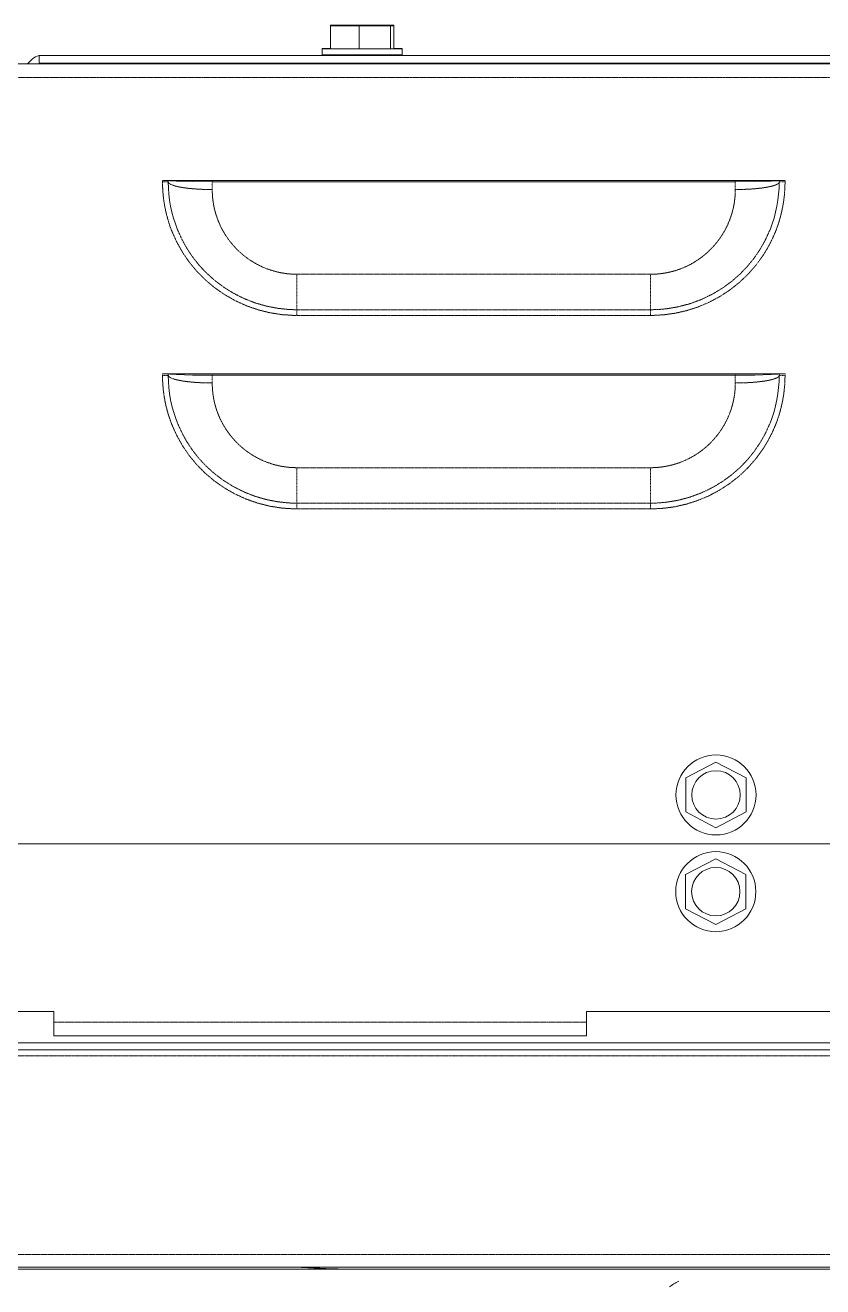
# Model space of a CAD drawing. Header units: millimetres. Extents: x 60499 to 556746, y 248297 to 497145.
# Drawn here: x 113029 to 116493, y 364137 to 369614 of the extents above; entities that cross this region are included whole.
import ezdxf

# ---------------------------------------------------------------- set-up
doc = ezdxf.new("R2010")
doc.units = ezdxf.units.MM
doc.linetypes.add('PHANTOM', pattern=[20, 10, -2, 2, -2, 2, -2])

msp = doc.modelspace()

# ---------------------------------------------------------------- linework, layer by layer
at = {"color": 7, "lineweight": 13, "ltscale": 0.003688}
for p, q in [((114355.3, 369614), (114479.2, 369614)), ((114355.3, 369612.1), (114479.2, 369612.1))]:
    msp.add_line(p, q, dxfattribs=at)
at = {"color": 7, "lineweight": 13, "ltscale": 5.65897e-05}
for p, q in [((114355.3, 369612.1), (114355.3, 369614)), ((114479.2, 369612.1), (114479.2, 369614)), ((114616.2, 369612.1), (114616.2, 369614)), ((114318.9, 369511.3), (114318.9, 369513.2))]:
    msp.add_line(p, q, dxfattribs=at)
at = {"color": 7, "lineweight": 13, "ltscale": 0.003}
for p, q in [((114355.3, 369511.3), (114355.3, 369612.1)), ((114479.2, 369511.3), (114479.2, 369612.1)), ((114616.2, 369511.3), (114616.2, 369612.1)), ((114630.2, 369513.2), (114630.2, 369614)), ((114630.2, 369511.3), (114630.2, 369612.1))]:
    msp.add_line(p, q, dxfattribs=at)
at = {"color": 7, "lineweight": 13, "ltscale": 0.004077}
for p, q in [((114479.2, 369614), (114616.2, 369614)), ((114479.2, 369612.1), (114616.2, 369612.1))]:
    msp.add_line(p, q, dxfattribs=at)
at = {"color": 7, "lineweight": 13, "ltscale": 0.000417634}
for p, q in [((114616.2, 369614), (114630.2, 369614)), ((114616.2, 369612.1), (114630.2, 369612.1))]:
    msp.add_line(p, q, dxfattribs=at)
at = {"color": 7, "lineweight": 13, "ltscale": 0.000999991}
for p, q in [((113090.3, 369449.6), (113090.3, 369483.2)), ((116270.1, 368940.5), (116303.7, 368940.5)), ((116270.1, 368100.7), (116303.7, 368100.7))]:
    msp.add_line(p, q, dxfattribs=at)
at = {"color": 7, "lineweight": 13, "ltscale": 0.03937}
for p, q in [((116924.1, 369483.2), (113090.3, 369483.2)), ((112953, 369446.1), (116890.8, 369446.1)), ((116924.1, 369449.6), (113090.3, 369449.6)), ((116270.1, 368940.5), (113684.3, 368940.5)), ((116113.1, 368940.5), (113841.4, 368940.5)), ((116113.1, 368934.7), (113841.4, 368934.7)), ((116270.1, 368100.7), (113684.3, 368100.7)), ((116113.1, 368100.7), (113841.4, 368100.7)), ((116113.1, 368094.9), (113841.4, 368094.9)), ((105657.3, 366059.9), (116916, 366059.9)), ((115466.5, 365331.8), (116621.3, 365331.8)), ((115466.5, 365226.8), (113153.6, 365226.8)), ((120904.3, 365196.6), (105505.2, 365196.6)), ((105505.2, 365166.4), (120904.3, 365166.4)), ((120001.5, 364221.6), (105505.2, 364221.6)), ((105708.4, 364213.6), (119985.4, 364213.6))]:
    msp.add_line(p, q, dxfattribs=at)
at = {"color": 7, "lineweight": 13, "ltscale": 0.001084}
msp.add_line((114355.3, 369513.2), (114318.9, 369513.2), dxfattribs=at)
at = {"color": 7, "lineweight": 13, "ltscale": 0.010327}
msp.add_line((114665.8, 369511.3), (114318.9, 369511.3), dxfattribs=at)
at = {"color": 7, "lineweight": 13, "ltscale": 0.000774954}
for p, q in [((114318.9, 369485.3), (114318.9, 369511.3)), ((114666.6, 369485.3), (114666.6, 369511.3))]:
    msp.add_line(p, q, dxfattribs=at)
at = {"color": 7, "lineweight": 13, "ltscale": 0.001185}
msp.add_line((114358.8, 369485.3), (114318.9, 369485.3), dxfattribs=at)
at = {"color": 7, "lineweight": 13, "ltscale": 6.24769e-05}
for p, q in [((114319.7, 369485.3), (114319.7, 369483.2)), ((114358.8, 369485.3), (114358.8, 369483.2)), ((114437.2, 369485.3), (114437.2, 369483.2)), ((114476.3, 369485.3), (114476.3, 369483.2)), ((114493.6, 369485.3), (114493.6, 369483.2)), ((114536.6, 369485.3), (114536.6, 369483.2)), ((114603.5, 369485.3), (114603.5, 369483.2)), ((114665.8, 369485.3), (114665.8, 369483.2))]:
    msp.add_line(p, q, dxfattribs=at)
at = {"color": 7, "lineweight": 13, "ltscale": 0.001162}
msp.add_line((114358.8, 369483.2), (114319.7, 369483.2), dxfattribs=at)
at = {"color": 7, "lineweight": 13, "ltscale": 0.003499}
msp.add_line((114476.3, 369485.3), (114358.8, 369485.3), dxfattribs=at)
at = {"color": 7, "lineweight": 13, "ltscale": 0.002336}
msp.add_line((114437.2, 369483.2), (114358.8, 369483.2), dxfattribs=at)
at = {"color": 7, "lineweight": 13, "ltscale": 0.003786}
msp.add_line((114603.5, 369485.3), (114476.3, 369485.3), dxfattribs=at)
at = {"color": 7, "lineweight": 13, "ltscale": 0.000513873}
msp.add_line((114493.6, 369483.2), (114476.3, 369483.2), dxfattribs=at)
at = {"color": 7, "lineweight": 13, "ltscale": 0.00199}
msp.add_line((114603.5, 369483.2), (114536.6, 369483.2), dxfattribs=at)
at = {"color": 7, "lineweight": 13, "ltscale": 0.001856}
for p, q in [((114665.8, 369485.3), (114603.5, 369485.3)), ((114665.8, 369483.2), (114603.5, 369483.2))]:
    msp.add_line(p, q, dxfattribs=at)
at = {"color": 7, "lineweight": 13, "ltscale": 0.001061}
msp.add_line((114665.8, 369513.2), (114630.2, 369513.2), dxfattribs=at)
at = {"color": 7, "lineweight": 13, "ltscale": 2.33087e-05}
for p, q in [((114665.8, 369513.2), (114666.6, 369513.2)), ((114665.8, 369511.3), (114666.6, 369511.3)), ((114666.6, 369485.3), (114665.8, 369485.3))]:
    msp.add_line(p, q, dxfattribs=at)
at = {"color": 7, "lineweight": 13, "ltscale": 0.000775074}
msp.add_line((114666.6, 369487.2), (114666.6, 369513.2), dxfattribs=at)
at = {"color": 7, "lineweight": 13, "ltscale": 0.000651454}
msp.add_line((113059.1, 369466), (113043.7, 369450.5), dxfattribs=at)
at = {"color": 7, "lineweight": 13, "ltscale": 0.000104889}
for p, q in [((114413.4, 369449.6), (114413.4, 369446.1)), ((114572.1, 369449.6), (114572.1, 369446.1))]:
    msp.add_line(p, q, dxfattribs=at)
at = {"color": 7, "lineweight": 13, "ltscale": 0.000105009}
msp.add_line((114572.1, 369449.6), (114572.1, 369446.1), dxfattribs=at)
at = {"color": 7, "linetype": 'PHANTOM', "lineweight": 13, "ltscale": 0.03937}
for p, q in [((105657.3, 369387.3), (116890.8, 369387.3)), ((114209.2, 368532.8), (115745.2, 368532.8)), ((114209.2, 368378.7), (115745.2, 368378.7)), ((114209.2, 368354), (115745.2, 368354)), ((114209.2, 367693), (115745.2, 367693)), ((114209.2, 367538.9), (115745.2, 367538.9)), ((114209.2, 367514.2), (115745.2, 367514.2)), ((115466.5, 365285.6), (113153.6, 365285.6)), ((112915.5, 365140.3), (118635.5, 365140.3)), ((120001.5, 364277.8), (105505.2, 364277.8))]:
    msp.add_line(p, q, dxfattribs=at)
at = {"color": 7, "lineweight": 13, "ltscale": 0.000749963}
for p, q in [((113625.5, 368940.5), (113650.7, 368940.5)), ((113650.7, 368940.5), (113625.5, 368940.5)), ((116303.7, 368940.5), (116328.9, 368940.5)), ((116328.9, 368940.5), (116303.7, 368940.5)), ((113625.5, 368100.7), (113650.7, 368100.7)), ((113650.7, 368100.7), (113625.5, 368100.7)), ((116328.9, 368100.7), (116303.7, 368100.7)), ((116303.7, 368100.7), (116328.9, 368100.7))]:
    msp.add_line(p, q, dxfattribs=at)
at = {"color": 7, "linetype": 'PHANTOM', "lineweight": 13, "ltscale": 0.000199926}
for p, q in [((113625.5, 368940.5), (113625.5, 368933.8)), ((116328.9, 368933.8), (116328.9, 368940.5))]:
    msp.add_line(p, q, dxfattribs=at)
at = {"color": 7, "linetype": 'PHANTOM', "lineweight": 13, "ltscale": 0.000749963}
for p, q in [((113625.5, 368933.8), (113650.7, 368933.8)), ((116328.9, 368933.8), (116303.7, 368933.8)), ((113625.5, 368094), (113650.7, 368094)), ((116328.9, 368094), (116303.7, 368094))]:
    msp.add_line(p, q, dxfattribs=at)
at = {"color": 7, "lineweight": 13, "ltscale": 0.000199926}
for p, q in [((113650.7, 368940.5), (113650.7, 368933.8)), ((116303.7, 368933.8), (116303.7, 368940.5))]:
    msp.add_line(p, q, dxfattribs=at)
at = {"color": 7, "lineweight": 13, "ltscale": 0.001}
for p, q in [((113684.3, 368940.5), (113650.7, 368940.5)), ((113684.3, 368100.7), (113650.7, 368100.7))]:
    msp.add_line(p, q, dxfattribs=at)
at = {"color": 7, "lineweight": 13, "ltscale": 0.004675}
for p, q in [((113841.4, 368940.5), (113684.3, 368940.5)), ((116113.1, 368940.5), (116270.1, 368940.5)), ((113841.4, 368100.7), (113684.3, 368100.7)), ((116113.1, 368100.7), (116270.1, 368100.7))]:
    msp.add_line(p, q, dxfattribs=at)
at = {"color": 7, "linetype": 'PHANTOM', "lineweight": 13, "ltscale": 0.000173614}
for p, q in [((113841.4, 368940.5), (113841.4, 368934.7)), ((116113.1, 368940.5), (116113.1, 368934.7))]:
    msp.add_line(p, q, dxfattribs=at)
at = {"color": 7, "linetype": 'PHANTOM', "lineweight": 13, "ltscale": 0.001012}
for p, q in [((113841.4, 368934.7), (113841.4, 368900.7)), ((116113.1, 368900.7), (116113.1, 368934.7)), ((113841.4, 368094.9), (113841.4, 368060.9)), ((116113.1, 368060.9), (116113.1, 368094.9))]:
    msp.add_line(p, q, dxfattribs=at)
at = {"color": 7, "linetype": 'PHANTOM', "lineweight": 13, "ltscale": 0.004587}
for p, q in [((114209.2, 368378.7), (114209.2, 368532.8)), ((115745.2, 368378.7), (115745.2, 368532.8)), ((114209.2, 367538.9), (114209.2, 367693)), ((115745.2, 367538.9), (115745.2, 367693))]:
    msp.add_line(p, q, dxfattribs=at)
at = {"color": 7, "linetype": 'PHANTOM', "lineweight": 13, "ltscale": 0.000736507}
for p, q in [((114209.2, 368354), (114209.2, 368378.7)), ((115745.2, 368354), (115745.2, 368378.7))]:
    msp.add_line(p, q, dxfattribs=at)
at = {"color": 7, "linetype": 'PHANTOM', "lineweight": 13, "ltscale": 0.000200046}
for p, q in [((113625.5, 368100.7), (113625.5, 368094)), ((116328.9, 368094), (116328.9, 368100.7))]:
    msp.add_line(p, q, dxfattribs=at)
at = {"color": 7, "lineweight": 13, "ltscale": 0.000200046}
for p, q in [((113650.7, 368100.7), (113650.7, 368094)), ((116303.7, 368094), (116303.7, 368100.7))]:
    msp.add_line(p, q, dxfattribs=at)
at = {"color": 7, "linetype": 'PHANTOM', "lineweight": 13, "ltscale": 0.000173734}
for p, q in [((113841.4, 368100.7), (113841.4, 368094.9)), ((116113.1, 368100.7), (116113.1, 368094.9))]:
    msp.add_line(p, q, dxfattribs=at)
at = {"color": 7, "linetype": 'PHANTOM', "lineweight": 13, "ltscale": 0.000736627}
for p, q in [((114209.2, 367514.2), (114209.2, 367538.9)), ((115745.2, 367514.2), (115745.2, 367538.9))]:
    msp.add_line(p, q, dxfattribs=at)
at = {"color": 7, "lineweight": 13, "ltscale": 0.004405}
for p, q in [((116029.1, 366415.2), (115898.1, 366346.4)), ((116160.1, 366346.4), (116029.1, 366415.2)), ((115898.1, 366346.4), (115898.1, 366198.4)), ((116160.1, 366198.4), (116160.1, 366346.4)), ((115898.1, 366198.4), (116029.1, 366129.6)), ((116029.1, 366129.6), (116160.1, 366198.4)), ((116028.3, 365995.3), (115897.3, 365926.5)), ((116159.3, 365926.5), (116028.3, 365995.3)), ((115897.3, 365926.5), (115897.3, 365778.5)), ((116159.3, 365778.5), (116159.3, 365926.5)), ((115897.3, 365778.5), (116028.3, 365709.7)), ((116028.3, 365709.7), (116159.3, 365778.5))]:
    msp.add_line(p, q, dxfattribs=at)
at = {"color": 7, "lineweight": 13, "ltscale": 0.01875}
msp.add_line((112523.7, 365331.8), (113153.6, 365331.8), dxfattribs=at)
at = {"color": 7, "lineweight": 13, "ltscale": 0.001375}
for p, q in [((113153.6, 365331.8), (113153.6, 365285.6)), ((115466.5, 365285.6), (115466.5, 365331.8))]:
    msp.add_line(p, q, dxfattribs=at)
at = {"color": 7, "lineweight": 13, "ltscale": 0.00175}
for p, q in [((113153.6, 365226.8), (113153.6, 365285.6)), ((115466.5, 365285.6), (115466.5, 365226.8))]:
    msp.add_line(p, q, dxfattribs=at)
at = {"color": 7, "lineweight": 13, "ltscale": 0.03937}
for points in [[(113841.4, 368934.7), (113756.1, 368935.3), (113685.6, 368937.1), (113656.9, 368939), (113652.4, 368939.7), (113651.2, 368940.1), (113650.9, 368940.3), (113650.8, 368940.4), (113650.7, 368940.5)], [(116113.1, 368934.7), (116198.3, 368935.3), (116268.8, 368937.1), (116297.6, 368939), (116302.1, 368939.7), (116303.3, 368940.1), (116303.6, 368940.3), (116303.7, 368940.4), (116303.7, 368940.5)], [(113841.4, 368094.9), (113756.1, 368095.5), (113685.6, 368097.3), (113656.9, 368099.2), (113652.4, 368099.9), (113651.2, 368100.3), (113650.9, 368100.5), (113650.8, 368100.6), (113650.7, 368100.7)], [(116113.1, 368094.9), (116198.3, 368095.5), (116268.8, 368097.3), (116297.6, 368099.2), (116302.1, 368099.9), (116303.3, 368100.3), (116303.6, 368100.5), (116303.7, 368100.6), (116303.7, 368100.7)]]:
    msp.add_lwpolyline(points, dxfattribs=at)
at = {"color": 7, "linetype": 'PHANTOM', "lineweight": 13, "ltscale": 0.03937}
for points in [[(114209.2, 368354), (114197.5, 368354.1), (114144.5, 368357.5), (114092, 368365.7), (114040.4, 368378.6), (113990.1, 368396), (113941.6, 368418), (113895.2, 368444.3), (113851.4, 368474.8), (113810.5, 368509.3), (113774.8, 368545.3), (113742.4, 368584.3), (113713.5, 368626.2), (113688.4, 368670.4), (113667.4, 368716.9)], [(114209.2, 368378.7), (114176.2, 368379.7), (114125.5, 368385), (114075.5, 368394.7), (114026.6, 368409), (113979.1, 368427.6), (113933.6, 368450.5), (113890.2, 368477.5), (113849.5, 368508.3), (113811.7, 368542.8), (113781.8, 368575.3), (113754.6, 368610.1), (113730.2, 368647), (113708.9, 368685.8), (113690.7, 368726.2)], [(116263.7, 368726.2), (116244.3, 368683.2), (116221.2, 368642), (116194.6, 368602.9), (116164.9, 368566.4), (116132.2, 368532.5), (116096.7, 368501.5), (116058.7, 368473.7), (116013.4, 368446.4), (115965.6, 368423.4), (115916, 368405.1), (115864.9, 368391.5), (115812.7, 368382.8), (115779.8, 368379.8), (115745.2, 368378.7)], [(116287.1, 368716.8), (116272.1, 368682.7), (116254.9, 368649.7), (116235.7, 368617.8), (116204.3, 368574.2), (116169, 368533.8), (116130.1, 368496.8), (116088.1, 368463.7), (116043.2, 368434.6), (115996, 368409.7), (115949.6, 368390.4), (115901.9, 368375.1), (115853, 368363.9), (115803.4, 368356.9), (115753.3, 368354.1), (115745.2, 368354)], [(114209.2, 367538.9), (114176.2, 367539.9), (114125.5, 367545.1), (114075.5, 367554.9), (114026.6, 367569.2), (113979.1, 367587.8), (113933.6, 367610.7), (113890.2, 367637.7), (113849.5, 367668.5), (113811.7, 367703), (113781.8, 367735.5), (113754.6, 367770.3), (113730.2, 367807.2), (113708.9, 367846), (113690.7, 367886.4)], [(116263.7, 367886.4), (116244.3, 367843.3), (116221.2, 367802.1), (116194.6, 367763.1), (116164.9, 367726.5), (116132.2, 367692.7), (116096.7, 367661.7), (116058.7, 367633.9), (116013.4, 367606.6), (115965.6, 367583.6), (115916, 367565.3), (115864.9, 367551.7), (115812.7, 367543), (115779.8, 367540), (115745.2, 367538.9)], [(114209.2, 367514.2), (114197.5, 367514.3), (114144.5, 367517.7), (114092, 367525.9), (114040.4, 367538.8), (113990.1, 367556.2), (113941.6, 367578.2), (113895.2, 367604.5), (113851.4, 367635), (113810.5, 367669.4), (113774.8, 367705.4), (113742.4, 367744.5), (113713.5, 367786.3), (113688.4, 367830.6), (113667.4, 367877)], [(116287.1, 367877), (116272.1, 367842.9), (116254.9, 367809.9), (116235.7, 367778), (116204.3, 367734.4), (116169, 367693.9), (116130.1, 367657), (116088.1, 367623.9), (116043.2, 367594.8), (115996, 367569.9), (115949.6, 367550.6), (115901.9, 367535.3), (115853, 367524.1), (115803.4, 367517), (115753.3, 367514.2), (115745.2, 367514.2)]]:
    msp.add_lwpolyline(points, dxfattribs=at)
at = {"color": 7, "lineweight": 13, "ltscale": 0.03937}
for centre, radius in [((116029.1, 366272.4), 173.8), ((116029.1, 366272.4), 105), ((116028.3, 365852.5), 173.8), ((116028.3, 365852.5), 105)]:
    msp.add_circle(centre, radius, dxfattribs=at)
for centre, radius, start, end in [((113100.7, 369424.4), 58.8, 100.2257, 135), ((113025.9, 369468.3), 25.2, 298.0151, 315), ((113100.7, 369424.4), 25.2, 90, 120.685), ((114209.1, 368933.8), 558.4, 179.9999, 201.8221), ((115745.3, 368933.8), 558.4, 338.1765, 0.0001), ((114209.1, 368094), 558.4, 179.9999, 201.8221), ((115745.3, 368094), 558.4, 338.1765, 0.0001), ((117308.2, 443923.5), 79762.4, 267.768978, 267.920956), ((116134.3, 363655.9), 571.2, 117.8765, 122.6027)]:
    msp.add_arc(centre, radius, start, end, dxfattribs=at)
at = {"color": 7, "linetype": 'PHANTOM', "lineweight": 13, "ltscale": 0.03937}
for centre, radius, start, end in [((114209.1, 368933.8), 583.6, 179.9999, 201.8221), ((115745.3, 368933.8), 583.6, 338.1764, 0.0001), ((114209.2, 368900.7), 367.8, 179.9991, 269.9991), ((115745.2, 368900.7), 367.8, 270.0012, 0.0006), ((114209.1, 368094), 583.6, 179.9999, 201.8221), ((114209.2, 368060.9), 367.8, 179.9991, 269.9991), ((115745.2, 368060.9), 367.8, 270.0012, 0.0006), ((115745.3, 368094), 583.6, 338.1764, 0.0001)]:
    msp.add_arc(centre, radius, start, end, dxfattribs=at)
for centre, major_axis, start_param, end_param in [((113841.4, 368933.8), (-190.6, 0), 0, 1.570796), ((116113.1, 368933.8), (190.6, 0), 4.712389, 6.283185), ((113841.4, 368094), (-190.6, 0), 0, 1.570796), ((116113.1, 368094), (190.6, 0), 4.712389, 6.283185)]:
    msp.add_ellipse(centre, major_axis=major_axis, ratio=0.173648, start_param=start_param, end_param=end_param, dxfattribs=at)

doc.saveas('drawing.dxf')
